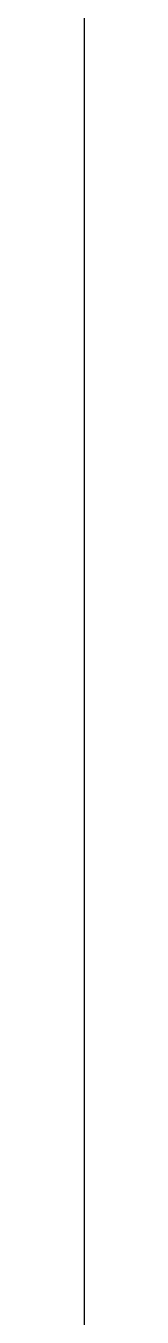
# Model space of a CAD drawing. Header units: millimetres. Extents: x 434053 to 1059003, y -2417481 to 936527.
# Drawn here: x 562013.7 to 562013.7, y -2234782.6 to -2234624 of the extents above; entities that cross this region are included whole.
import ezdxf

# ---------------------------------------------------------------- set-up
doc = ezdxf.new("R2010")
doc.units = ezdxf.units.MM
doc.header["$LTSCALE"] = 1000
doc.header["$MEASUREMENT"] = 0
doc.layers.add('EXTRUSION-V', color=141, linetype='Continuous')

# ---------------------------------------------------------------- blocks, each defined once
blk = doc.blocks.new('A$C10057B61')
at = {"layer": 'EXTRUSION-V', "elevation": -6.746124249023136e-08}
blk.add_lwpolyline([(14768.85945625149, 13309.60593527742), (14768.85945625149, 11494.60594145814)], dxfattribs=at)

msp = doc.modelspace()

# ---------------------------------------------------------------- block references
msp.add_blockref('A$C10057B61', (547244.8847612706, -2246905.268028968))

doc.saveas('drawing.dxf')
